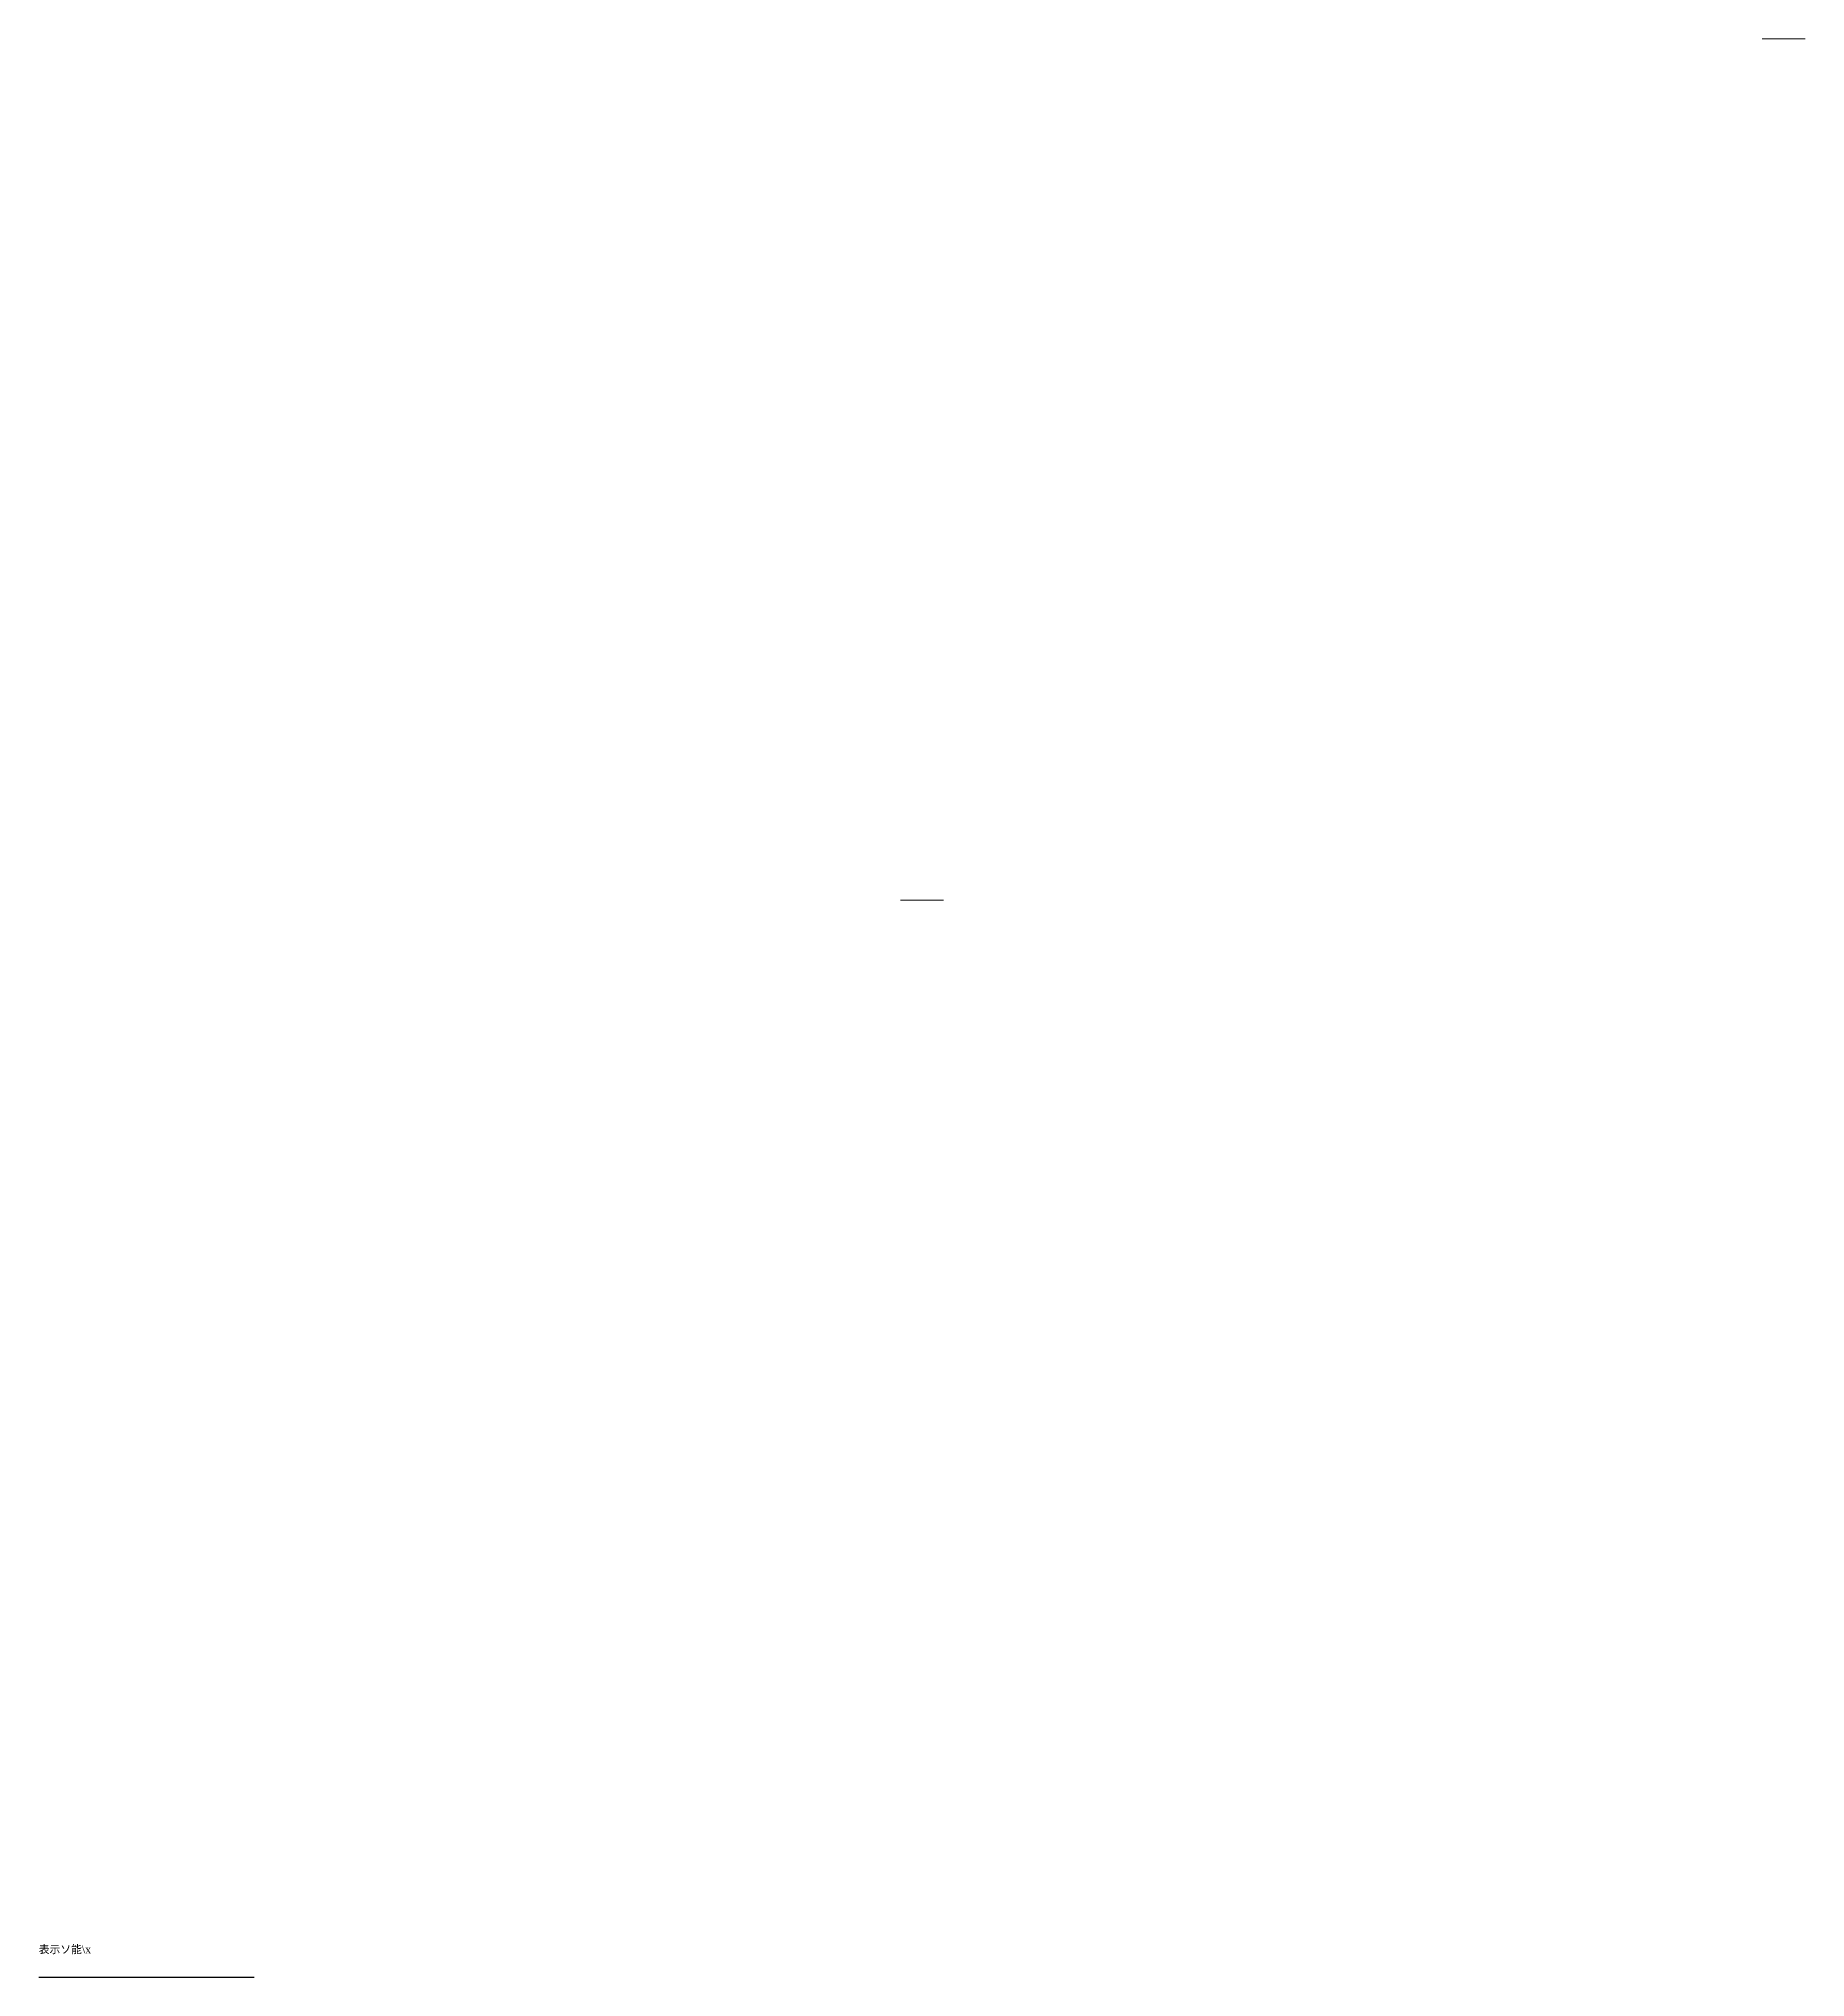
# Model space of a CAD drawing. Units: millimetres on the paper, with parts at 1:20. Extents: x 100 to 510, y 50 to 500.
import ezdxf
from ezdxf.enums import TextEntityAlignment as Align

# ---------------------------------------------------------------- set-up
doc = ezdxf.new("R2010")
doc.units = ezdxf.units.MM
doc.layers.add('部分', color=7, linetype='Continuous', lineweight=13)
doc.styles.add('Century', font='')
doc.styles.get('Century').set_extended_font_data('Century')

msp = doc.modelspace()

# ---------------------------------------------------------------- linework, layer by layer
at = {"layer": '部分'}
for p, q in [((500, 500), (510, 500)), ((300, 300), (310, 300))]:
    msp.add_line(p, q, dxfattribs=at)
at = {"layer": '部分', "lineweight": 25}
msp.add_line((100, 50), (150, 50), dxfattribs=at)

# ---------------------------------------------------------------- texts
at = {"layer": '部分', "style": 'Century'}
msp.add_text('表示ソ能\\x', height=1.833, dxfattribs=at).set_placement((100, 55), align=Align.BOTTOM_LEFT)

doc.saveas('drawing.dxf')
